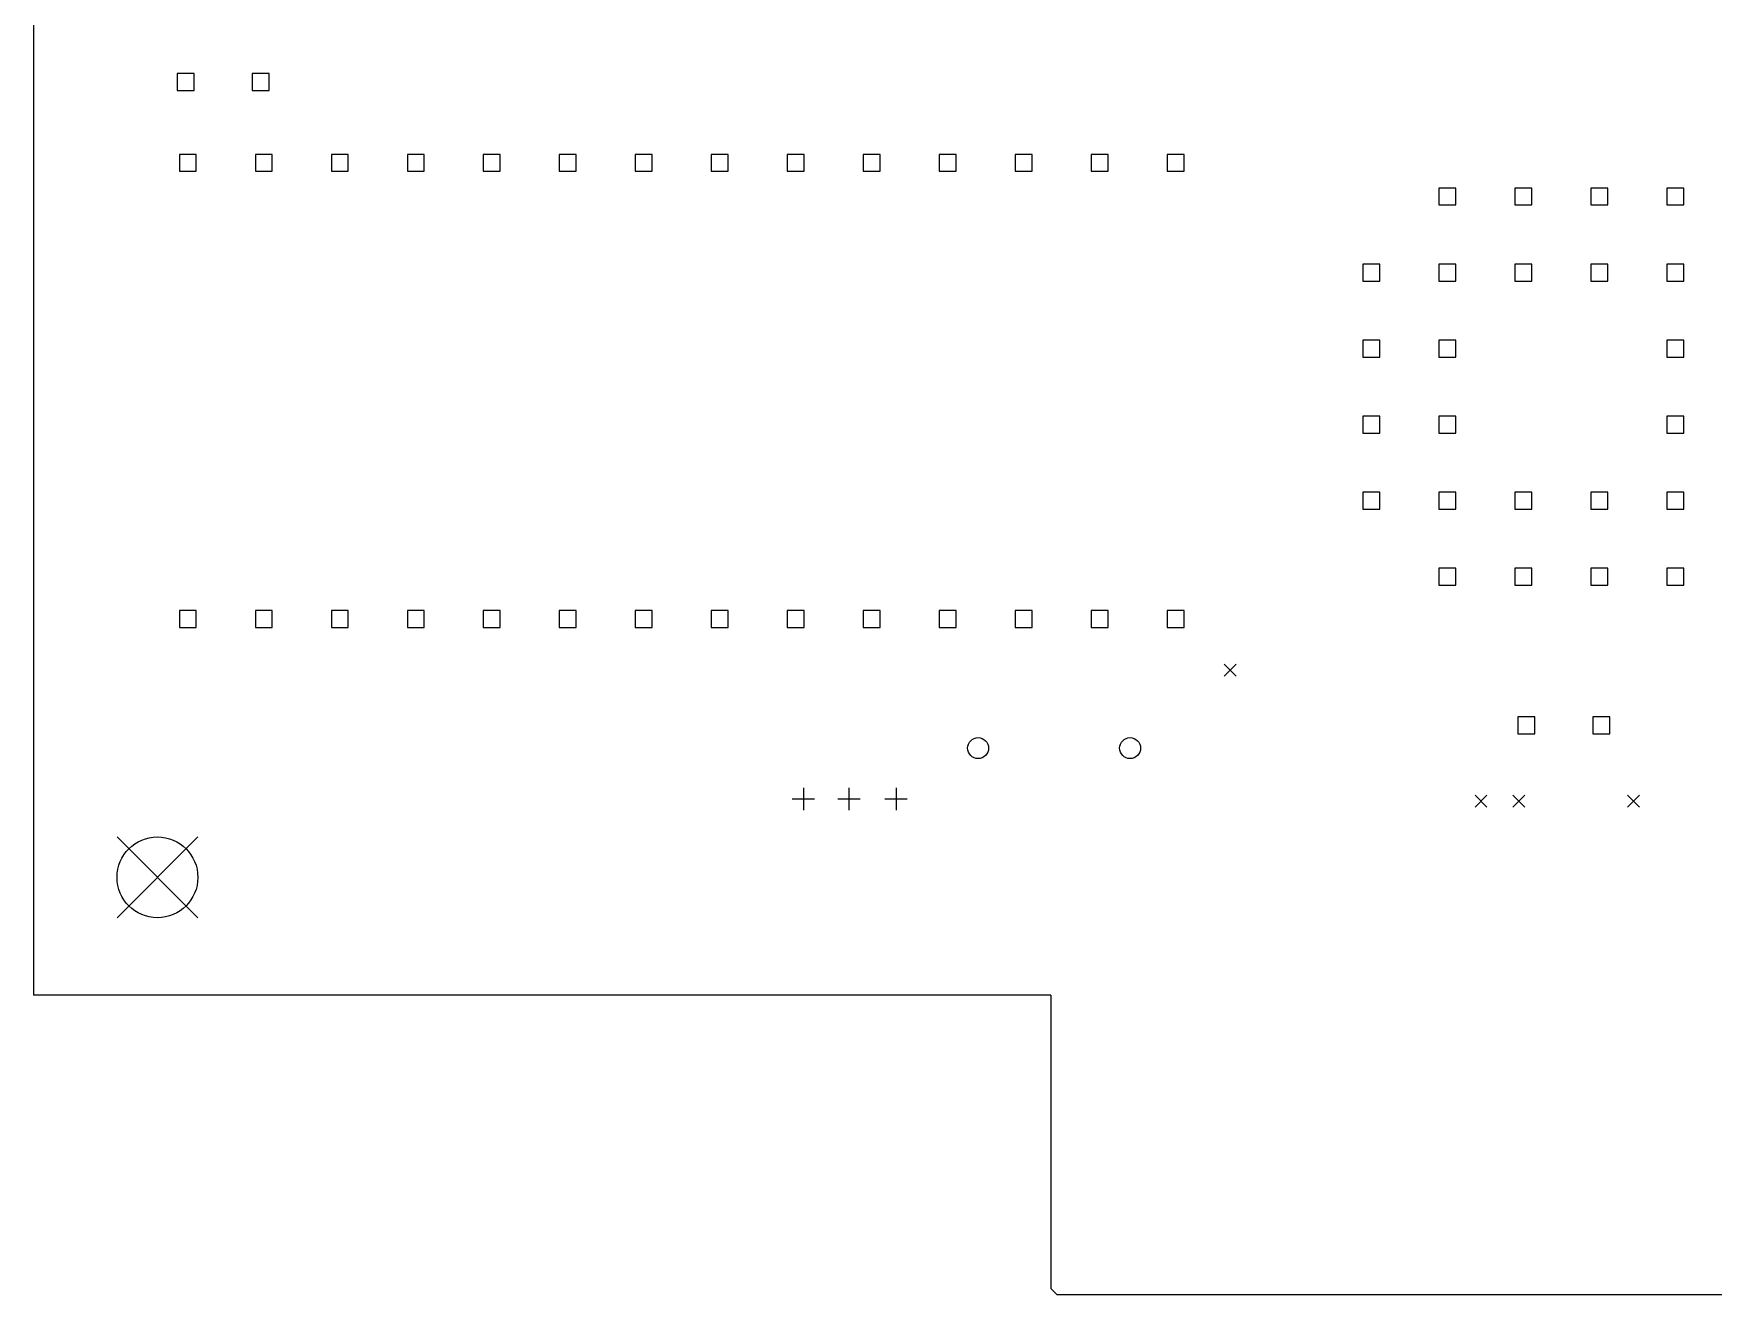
# Model space of a CAD drawing. Extents: x 98 to 216, y -166 to -40.
# Drawn here: x 100 to 156.2, y -145 to -102.9 of the extents above; entities that cross this region are included whole.
import ezdxf

# ---------------------------------------------------------------- set-up
doc = ezdxf.new("R2010")
doc.units = 0
doc.layers.add('BLACK', color=7, linetype='CONTINUOUS')

msp = doc.modelspace()

# ---------------------------------------------------------------- linework, layer by layer
at = {"layer": 'BLACK', "linetype": 'CONTINUOUS'}
for p, q in [((100, -40), (100, -135)), ((105.369, -104.204), (104.803, -104.204)), ((104.803, -104.204), (104.803, -104.77)), ((105.369, -104.77), (105.369, -104.204)), ((107.869, -104.204), (107.303, -104.204)), ((107.303, -104.204), (107.303, -104.77)), ((107.869, -104.77), (107.869, -104.204)), ((104.803, -104.77), (105.369, -104.77)), ((107.303, -104.77), (107.869, -104.77)), ((105.439, -106.905), (104.873, -106.905)), ((104.873, -106.905), (104.873, -107.471)), ((105.439, -107.471), (105.439, -106.905)), ((107.979, -106.905), (107.413, -106.905)), ((107.413, -106.905), (107.413, -107.471)), ((107.979, -107.471), (107.979, -106.905)), ((110.519, -106.905), (109.953, -106.905)), ((109.953, -106.905), (109.953, -107.471)), ((110.519, -107.471), (110.519, -106.905)), ((113.059, -106.905), (112.493, -106.905)), ((112.493, -106.905), (112.493, -107.471)), ((113.059, -107.471), (113.059, -106.905)), ((115.599, -106.905), (115.033, -106.905)), ((115.033, -106.905), (115.033, -107.471)), ((115.599, -107.471), (115.599, -106.905)), ((118.139, -106.905), (117.573, -106.905)), ((117.573, -106.905), (117.573, -107.471)), ((118.139, -107.471), (118.139, -106.905)), ((120.679, -106.905), (120.113, -106.905)), ((120.113, -106.905), (120.113, -107.471)), ((120.679, -107.471), (120.679, -106.905)), ((123.219, -106.905), (122.653, -106.905)), ((122.653, -106.905), (122.653, -107.471)), ((123.219, -107.471), (123.219, -106.905)), ((125.759, -106.905), (125.193, -106.905)), ((125.193, -106.905), (125.193, -107.471)), ((125.759, -107.471), (125.759, -106.905)), ((128.299, -106.905), (127.733, -106.905)), ((127.733, -106.905), (127.733, -107.471)), ((128.299, -107.471), (128.299, -106.905)), ((130.839, -106.905), (130.273, -106.905)), ((130.273, -106.905), (130.273, -107.471)), ((130.839, -107.471), (130.839, -106.905)), ((133.379, -106.905), (132.813, -106.905)), ((132.813, -106.905), (132.813, -107.471)), ((133.379, -107.471), (133.379, -106.905)), ((135.919, -106.905), (135.353, -106.905)), ((135.353, -106.905), (135.353, -107.471)), ((135.919, -107.471), (135.919, -106.905)), ((138.459, -106.905), (137.893, -106.905)), ((137.893, -106.905), (137.893, -107.471)), ((138.459, -107.471), (138.459, -106.905)), ((104.873, -107.471), (105.439, -107.471)), ((107.413, -107.471), (107.979, -107.471)), ((109.953, -107.471), (110.519, -107.471)), ((112.493, -107.471), (113.059, -107.471)), ((115.033, -107.471), (115.599, -107.471)), ((117.573, -107.471), (118.139, -107.471)), ((120.113, -107.471), (120.679, -107.471)), ((122.653, -107.471), (123.219, -107.471)), ((125.193, -107.471), (125.759, -107.471)), ((127.733, -107.471), (128.299, -107.471)), ((130.273, -107.471), (130.839, -107.471)), ((132.813, -107.471), (133.379, -107.471)), ((135.353, -107.471), (135.919, -107.471)), ((137.893, -107.471), (138.459, -107.471)), ((147.543, -108.031), (146.977, -108.031)), ((146.977, -108.031), (146.977, -108.597)), ((147.543, -108.597), (147.543, -108.031)), ((150.083, -108.031), (149.517, -108.031)), ((149.517, -108.031), (149.517, -108.597)), ((150.083, -108.597), (150.083, -108.031)), ((152.623, -108.031), (152.057, -108.031)), ((152.057, -108.031), (152.057, -108.597)), ((152.623, -108.597), (152.623, -108.031)), ((155.163, -108.031), (154.597, -108.031)), ((154.597, -108.031), (154.597, -108.597)), ((155.163, -108.597), (155.163, -108.031)), ((146.977, -108.597), (147.543, -108.597)), ((149.517, -108.597), (150.083, -108.597)), ((152.057, -108.597), (152.623, -108.597)), ((154.597, -108.597), (155.163, -108.597)), ((145.003, -110.571), (144.437, -110.571)), ((144.437, -110.571), (144.437, -111.137)), ((145.003, -111.137), (145.003, -110.571)), ((147.543, -110.571), (146.977, -110.571)), ((146.977, -110.571), (146.977, -111.137)), ((147.543, -111.137), (147.543, -110.571)), ((150.083, -110.571), (149.517, -110.571)), ((149.517, -110.571), (149.517, -111.137)), ((150.083, -111.137), (150.083, -110.571)), ((152.623, -110.571), (152.057, -110.571)), ((152.057, -110.571), (152.057, -111.137)), ((152.623, -111.137), (152.623, -110.571)), ((155.163, -110.571), (154.597, -110.571)), ((154.597, -110.571), (154.597, -111.137)), ((155.163, -111.137), (155.163, -110.571)), ((144.437, -111.137), (145.003, -111.137)), ((146.977, -111.137), (147.543, -111.137)), ((149.517, -111.137), (150.083, -111.137)), ((152.057, -111.137), (152.623, -111.137)), ((154.597, -111.137), (155.163, -111.137)), ((145.003, -113.111), (144.437, -113.111)), ((144.437, -113.111), (144.437, -113.677)), ((145.003, -113.677), (145.003, -113.111)), ((147.543, -113.111), (146.977, -113.111)), ((146.977, -113.111), (146.977, -113.677)), ((147.543, -113.677), (147.543, -113.111)), ((155.163, -113.111), (154.597, -113.111)), ((154.597, -113.111), (154.597, -113.677)), ((155.163, -113.677), (155.163, -113.111)), ((144.437, -113.677), (145.003, -113.677)), ((146.977, -113.677), (147.543, -113.677)), ((154.597, -113.677), (155.163, -113.677)), ((145.003, -115.651), (144.437, -115.651)), ((144.437, -115.651), (144.437, -116.217)), ((145.003, -116.217), (145.003, -115.651)), ((147.543, -115.651), (146.977, -115.651)), ((146.977, -115.651), (146.977, -116.217)), ((147.543, -116.217), (147.543, -115.651)), ((155.163, -115.651), (154.597, -115.651)), ((154.597, -115.651), (154.597, -116.217)), ((155.163, -116.217), (155.163, -115.651)), ((144.437, -116.217), (145.003, -116.217)), ((146.977, -116.217), (147.543, -116.217)), ((154.597, -116.217), (155.163, -116.217)), ((145.003, -118.191), (144.437, -118.191)), ((144.437, -118.191), (144.437, -118.757)), ((145.003, -118.757), (145.003, -118.191)), ((147.543, -118.191), (146.977, -118.191)), ((146.977, -118.191), (146.977, -118.757)), ((147.543, -118.757), (147.543, -118.191)), ((150.083, -118.191), (149.517, -118.191)), ((149.517, -118.191), (149.517, -118.757)), ((150.083, -118.757), (150.083, -118.191)), ((152.623, -118.191), (152.057, -118.191)), ((152.057, -118.191), (152.057, -118.757)), ((152.623, -118.757), (152.623, -118.191)), ((155.163, -118.191), (154.597, -118.191)), ((154.597, -118.191), (154.597, -118.757)), ((155.163, -118.757), (155.163, -118.191)), ((144.437, -118.757), (145.003, -118.757)), ((146.977, -118.757), (147.543, -118.757)), ((149.517, -118.757), (150.083, -118.757)), ((152.057, -118.757), (152.623, -118.757)), ((154.597, -118.757), (155.163, -118.757)), ((147.543, -120.731), (146.977, -120.731)), ((146.977, -120.731), (146.977, -121.297)), ((147.543, -121.297), (147.543, -120.731)), ((150.083, -120.731), (149.517, -120.731)), ((149.517, -120.731), (149.517, -121.297)), ((150.083, -121.297), (150.083, -120.731)), ((152.623, -120.731), (152.057, -120.731)), ((152.057, -120.731), (152.057, -121.297)), ((152.623, -121.297), (152.623, -120.731)), ((155.163, -120.731), (154.597, -120.731)), ((154.597, -120.731), (154.597, -121.297)), ((155.163, -121.297), (155.163, -120.731)), ((146.977, -121.297), (147.543, -121.297)), ((149.517, -121.297), (150.083, -121.297)), ((152.057, -121.297), (152.623, -121.297)), ((154.597, -121.297), (155.163, -121.297)), ((105.439, -122.145), (104.873, -122.145)), ((104.873, -122.145), (104.873, -122.711)), ((105.439, -122.711), (105.439, -122.145)), ((107.979, -122.145), (107.413, -122.145)), ((107.413, -122.145), (107.413, -122.711)), ((107.979, -122.711), (107.979, -122.145)), ((110.519, -122.145), (109.953, -122.145)), ((109.953, -122.145), (109.953, -122.711)), ((110.519, -122.711), (110.519, -122.145)), ((113.059, -122.145), (112.493, -122.145)), ((112.493, -122.145), (112.493, -122.711)), ((113.059, -122.711), (113.059, -122.145)), ((115.599, -122.145), (115.033, -122.145)), ((115.033, -122.145), (115.033, -122.711)), ((115.599, -122.711), (115.599, -122.145)), ((118.139, -122.145), (117.573, -122.145)), ((117.573, -122.145), (117.573, -122.711)), ((118.139, -122.711), (118.139, -122.145)), ((120.679, -122.145), (120.113, -122.145)), ((120.113, -122.145), (120.113, -122.711)), ((120.679, -122.711), (120.679, -122.145)), ((123.219, -122.145), (122.653, -122.145)), ((122.653, -122.145), (122.653, -122.711)), ((123.219, -122.711), (123.219, -122.145)), ((125.759, -122.145), (125.193, -122.145)), ((125.193, -122.145), (125.193, -122.711)), ((125.759, -122.711), (125.759, -122.145)), ((128.299, -122.145), (127.733, -122.145)), ((127.733, -122.145), (127.733, -122.711)), ((128.299, -122.711), (128.299, -122.145)), ((130.839, -122.145), (130.273, -122.145)), ((130.273, -122.145), (130.273, -122.711)), ((130.839, -122.711), (130.839, -122.145)), ((133.379, -122.145), (132.813, -122.145)), ((132.813, -122.145), (132.813, -122.711)), ((133.379, -122.711), (133.379, -122.145)), ((135.919, -122.145), (135.353, -122.145)), ((135.353, -122.145), (135.353, -122.711)), ((135.919, -122.711), (135.919, -122.145)), ((138.459, -122.145), (137.893, -122.145)), ((137.893, -122.145), (137.893, -122.711)), ((138.459, -122.711), (138.459, -122.145)), ((104.873, -122.711), (105.439, -122.711)), ((107.413, -122.711), (107.979, -122.711)), ((109.953, -122.711), (110.519, -122.711)), ((112.493, -122.711), (113.059, -122.711)), ((115.033, -122.711), (115.599, -122.711)), ((117.573, -122.711), (118.139, -122.711)), ((120.113, -122.711), (120.679, -122.711)), ((122.653, -122.711), (123.219, -122.711)), ((125.193, -122.711), (125.759, -122.711)), ((127.733, -122.711), (128.299, -122.711)), ((130.273, -122.711), (130.839, -122.711)), ((132.813, -122.711), (133.379, -122.711)), ((135.353, -122.711), (135.919, -122.711)), ((137.893, -122.711), (138.459, -122.711)), ((139.8, -123.945), (140.2, -124.345)), ((140.2, -123.945), (139.8, -124.345)), ((150.183, -125.701), (149.617, -125.701)), ((149.617, -125.701), (149.617, -126.267)), ((150.183, -126.267), (150.183, -125.701)), ((152.683, -125.701), (152.117, -125.701)), ((152.117, -125.701), (152.117, -126.267)), ((152.683, -126.267), (152.683, -125.701)), ((149.617, -126.267), (150.183, -126.267)), ((152.117, -126.267), (152.683, -126.267)), ((125.355, -128.446), (126.105, -128.446)), ((125.73, -128.071), (125.73, -128.821)), ((126.879, -128.446), (127.629, -128.446)), ((127.254, -128.071), (127.254, -128.821)), ((128.454, -128.446), (129.204, -128.446)), ((128.829, -128.071), (128.829, -128.821)), ((148.182, -128.321), (148.582, -128.721)), ((148.582, -128.321), (148.182, -128.721)), ((149.447, -128.321), (149.847, -128.721)), ((149.847, -128.321), (149.447, -128.721)), ((153.278, -128.321), (153.678, -128.721)), ((153.678, -128.321), (153.278, -128.721)), ((102.79, -129.714), (105.49, -132.414)), ((105.49, -129.714), (102.79, -132.414)), ((134, -135), (100, -135)), ((134, -135), (134, -144.8)), ((134, -144.8), (134.2, -145)), ((134.2, -145), (191.7, -145))]:
    msp.add_line(p, q, dxfattribs=at)
at = {"layer": 'BLACK'}
for centre, radius in [((131.572, -126.746), 0.35), ((136.652, -126.746), 0.35), ((104.14, -131.064), 1.35)]:
    msp.add_circle(centre, radius, dxfattribs=at)

doc.saveas('drawing.dxf')
